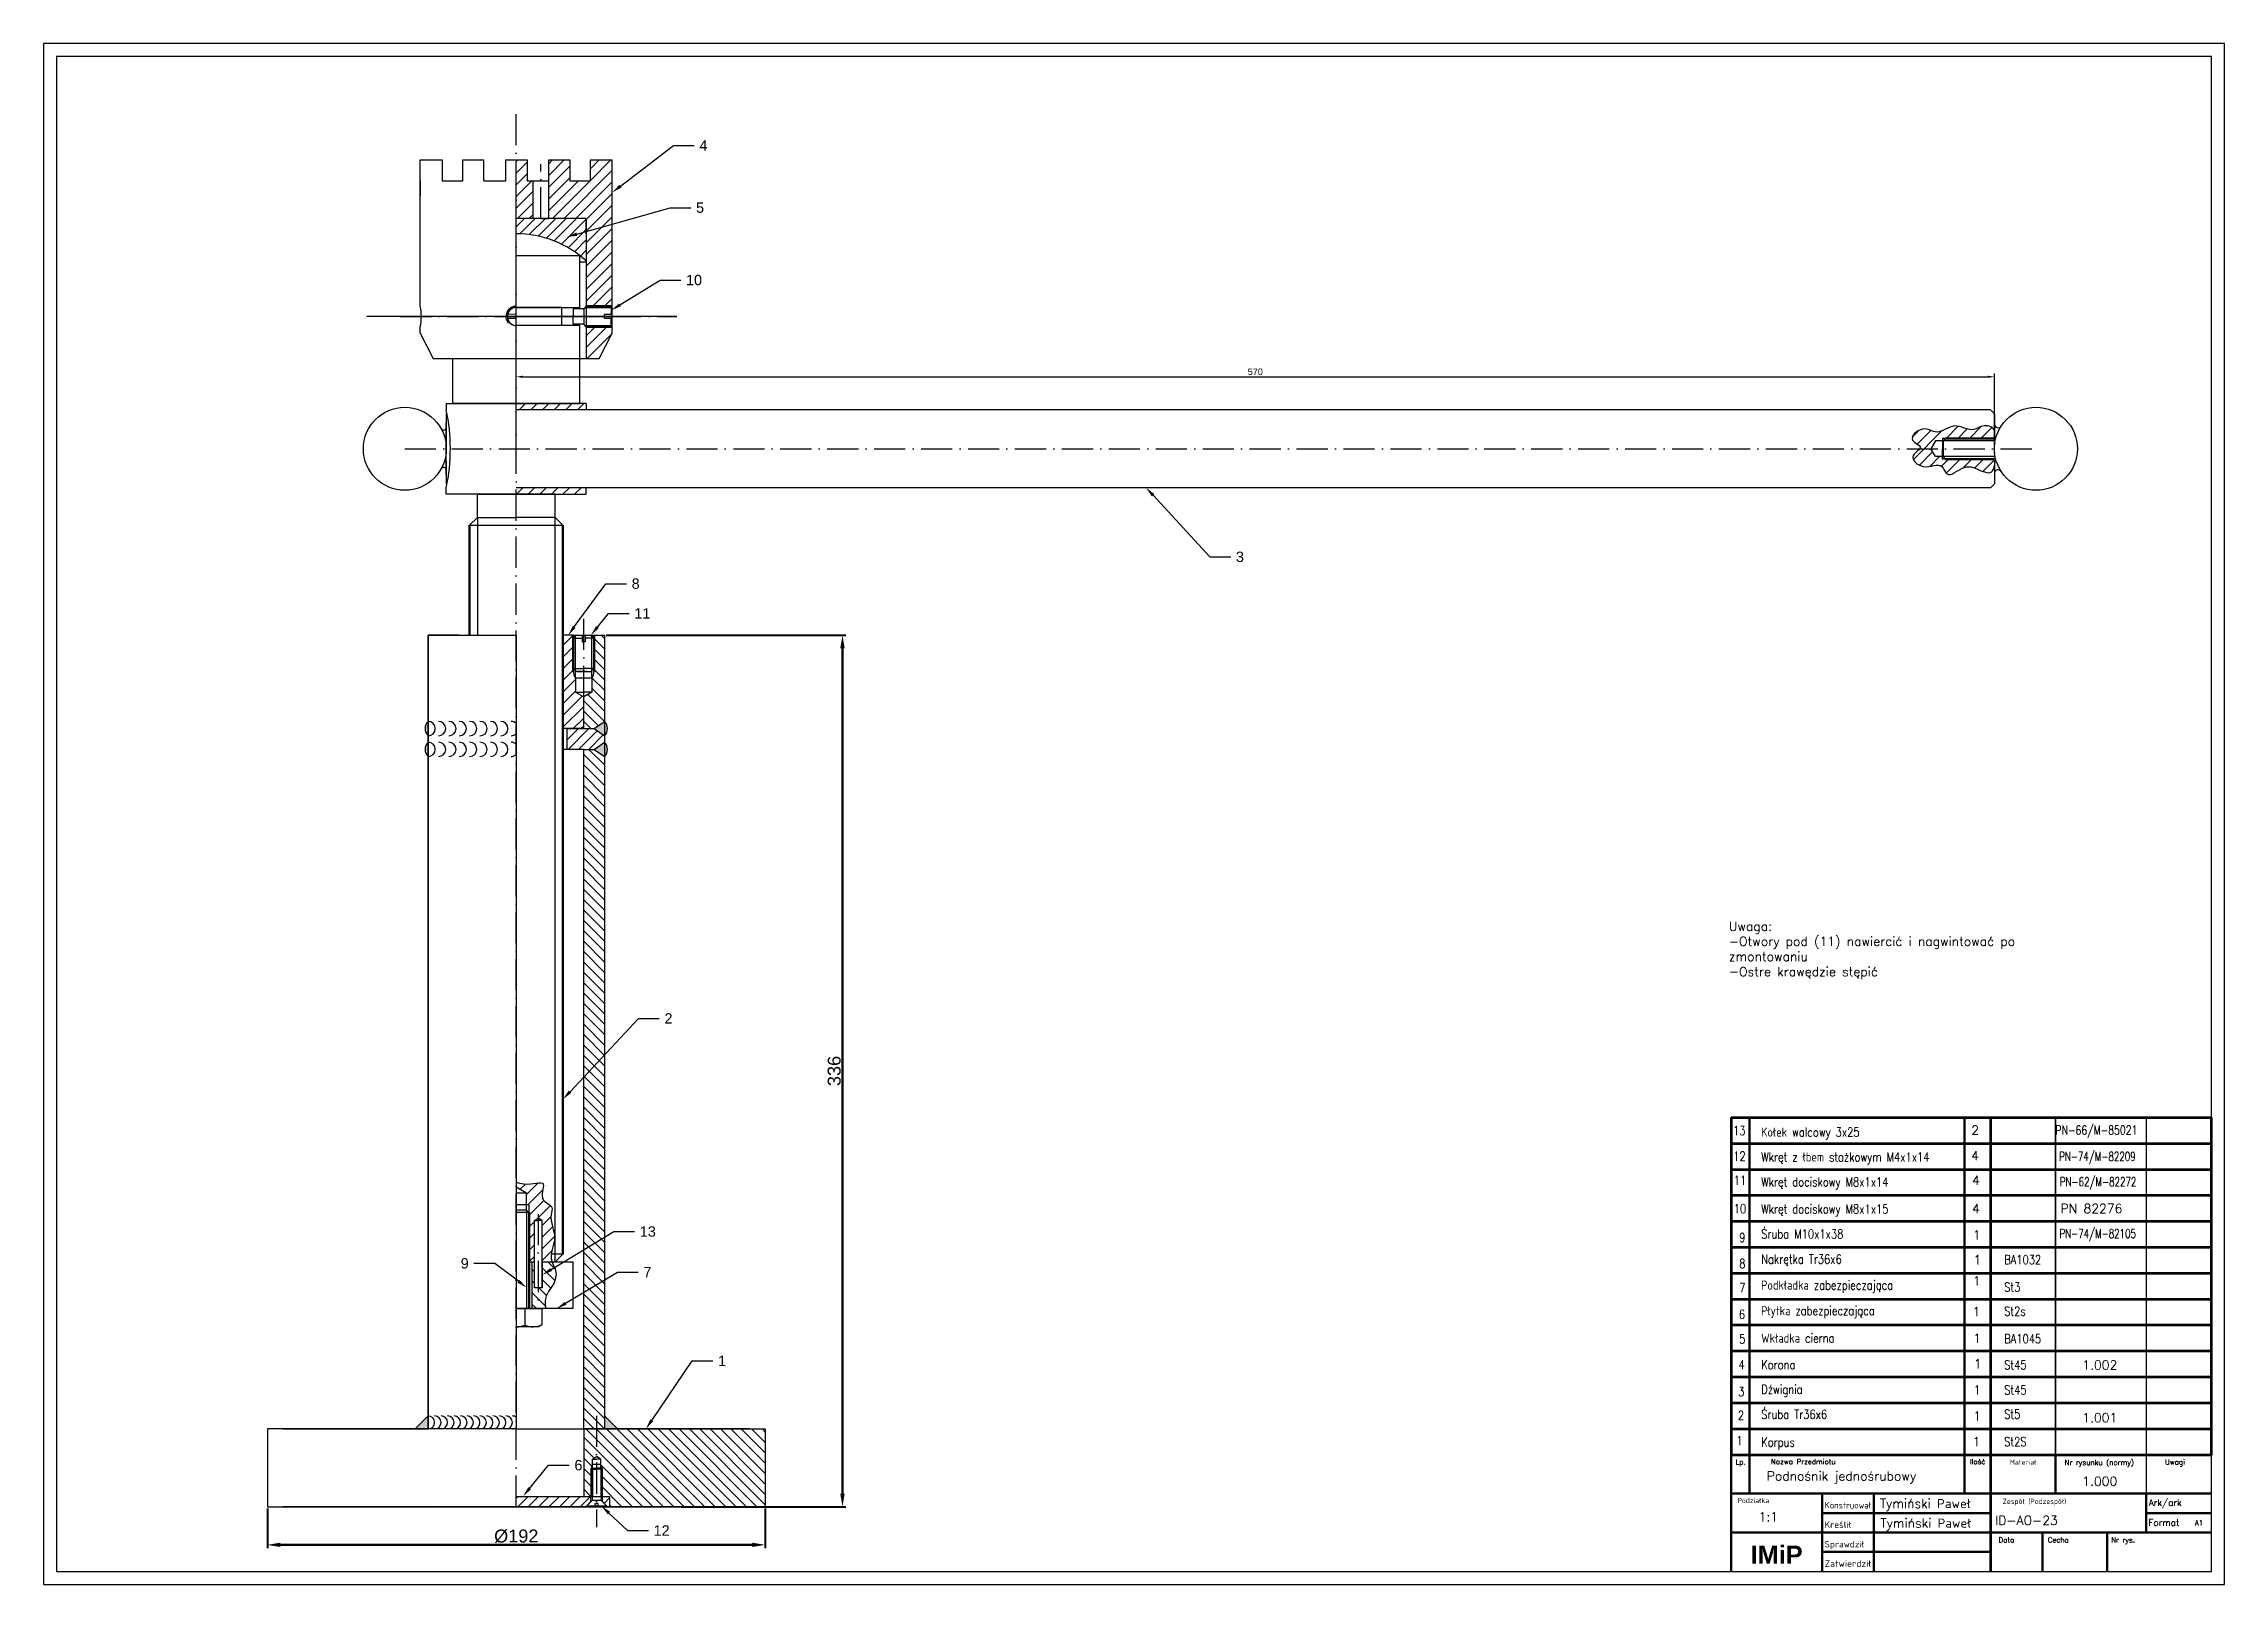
# Model space of a CAD drawing. Header units: millimetres. Extents: x 0 to 841, y 0 to 594.
import ezdxf
from ezdxf import colors
from ezdxf.entities.mleader import LeaderData, LeaderLine
from ezdxf.enums import TextEntityAlignment as Align
from ezdxf.math import Vec2, Vec3

# ---------------------------------------------------------------- set-up
doc = ezdxf.new("R2010")
doc.units = ezdxf.units.MM
doc.linetypes.add('ACAD_ISO10W100', pattern=[18, 12, -3, 0, -3])
for name, color, linetype, lineweight in [('bardzo gruba', 18, 'Continuous', 60), ('Grube', 18, 'Continuous', 50), ('TEXT', 5, 'Continuous', 25)]:
    doc.layers.add(name, color=color, linetype=linetype, lineweight=lineweight)
doc.layers.add('Osie', color=10, linetype='ACAD_ISO10W100')
doc.styles.add('ROMANS', font='ROMANS.SHX', dxfattribs={"height": 3.5})
doc.styles.get("Standard").update_dxf_attribs({"font": 'arial.ttf'})
doc.dimstyles.new('ISO-25', dxfattribs={"dimtxt": 2.5, "dimasz": 2.5, "dimexe": 1.25, "dimexo": 0.625, "dimtad": 1, "dimtxsty": 'Standard', "dimcen": 2.5, "dimadec": 0, "dimazin": 0, "dimtfac": 1, "dimtmove": 0, "dimatfit": 3, "dimfxl": 1, "dimarcsym": 0})
pattern_1 = [(135, (-51.035, 0), (-2, -2), [])]
pattern_2 = [(45, (70.2415, 283.8916), (-2.245064, 2.245064), [])]

# ---------------------------------------------------------------- blocks, each defined once
blk = doc.blocks.new('*D1')
at = {"color": 0, "lineweight": 40, "transparency": 16777216}
for p, q in [((86.28, 29.3), (86.28, 13.98)), ((278.28, 29.3), (278.28, 13.98))]:
    blk.add_line(p, q, dxfattribs=at)
at = {"color": 0, "lineweight": 50, "transparency": 16777216}
blk.add_line((91.28, 15.23), (273.28, 15.23), dxfattribs=at)
at = {"color": 0, "transparency": 16777216}
for points in [[(91.28, 16.07), (91.28, 14.4), (86.28, 15.23)], [(273.28, 16.07), (273.28, 14.4), (278.28, 15.23)]]:
    blk.add_solid(points, dxfattribs=at)
at = {"layer": 'Defpoints', "color": 0, "transparency": 16777216}
for p in [(86.28, 29.93), (278.28, 29.93), (278.28, 15.23)]:
    blk.add_point(p, dxfattribs=at)
at = {"color": 0, "transparency": 16777216, "insert": (182.28, 18.55), "char_height": 5, "attachment_point": 5}
blk.add_mtext('%%c192', dxfattribs=at)
blk = doc.blocks.new('*D2')
at = {"color": 0, "lineweight": 40, "transparency": 16777216}
for p, q in [((216.9, 365.93), (309.32, 365.93)), ((245.9, 29.93), (309.32, 29.93))]:
    blk.add_line(p, q, dxfattribs=at)
at = {"color": 0, "lineweight": 50, "transparency": 16777216}
blk.add_line((308.07, 34.93), (308.07, 360.93), dxfattribs=at)
at = {"color": 0, "transparency": 16777216}
for points in [[(307.24, 360.93), (308.91, 360.93), (308.07, 365.93)], [(307.24, 34.93), (308.91, 34.93), (308.07, 29.93)]]:
    blk.add_solid(points, dxfattribs=at)
at = {"layer": 'Defpoints', "color": 0, "transparency": 16777216}
for p in [(216.28, 365.93), (308.07, 365.93), (245.28, 29.93)]:
    blk.add_point(p, dxfattribs=at)
at = {"color": 0, "transparency": 16777216, "insert": (304.9, 197.93), "char_height": 5, "attachment_point": 5, "rotation": 90}
blk.add_mtext('336', dxfattribs=at)
blk = doc.blocks.new('*D6')
at = {"color": 0, "lineweight": -2, "transparency": 16777216}
for p, q in [((182.28, 438.43), (182.28, 466.82)), ((184.78, 465.57), (749.79, 465.57)), ((752.29, 438.43), (752.29, 466.82))]:
    blk.add_line(p, q, dxfattribs=at)
at = {"color": 0, "transparency": 16777216}
for points in [[(184.78, 465.99), (184.78, 465.16), (182.28, 465.57)], [(749.79, 465.99), (749.79, 465.16), (752.29, 465.57)]]:
    blk.add_solid(points, dxfattribs=at)
at = {"layer": 'Defpoints', "color": 0, "transparency": 16777216}
for p in [(752.29, 465.57), (182.28, 437.81), (752.29, 437.81)]:
    blk.add_point(p, dxfattribs=at)
at = {"color": 0, "transparency": 16777216, "insert": (467.28, 467.48), "char_height": 2.5, "attachment_point": 5}
blk.add_mtext('570', dxfattribs=at)

msp = doc.modelspace()

# ---------------------------------------------------------------- hatches: boundary and pattern name
h = msp.add_hatch()
h.set_pattern_fill('ANSI31')
h.set_pattern_definition(pattern_2)
h.paths.add_polyline_path([(188.77, 541.144), (186.474, 541.144), (186.474, 549.144), (182.274, 549.144), (182.274, 526.644), (188.77, 526.644)])
h.paths.add_polyline_path([(219.274, 482.387), (219.274, 484.77), (209.274, 484.77), (209.274, 472.644), (214.274, 472.644)])
h.paths.add_polyline_path([(219.274, 485.278), (209.274, 485.278), (209.274, 484.77), (219.274, 484.77)])
h.paths.add_polyline_path([(219.274, 492.77), (209.274, 492.77), (209.274, 492.263), (219.274, 492.263)])
h = msp.add_hatch()
h.set_pattern_fill('ANSI31')
h.set_pattern_definition(pattern_2)
h.paths.add_polyline_path([(219.274, 549.144), (210.874, 549.144), (210.874, 541.144), (202.874, 541.144), (202.874, 549.144), (194.77, 549.144), (194.77, 526.644), (209.274, 526.644), (209.274, 509.644), (209.274, 492.77), (219.274, 492.77)])
h = msp.add_hatch()
h.set_pattern_fill('JIS_WOOD', scale=4, style=0)
h.set_pattern_definition([(45, (202.6058, 519.6613), (-2, 2), [])])
h.paths.add_polyline_path([(182.277, 526.687), (182.277, 520.687, -0.1873895), (209.277, 510.2), (209.277, 526.687)])
at = {"linetype": 'ACAD_ISO10W100'}
h = msp.add_hatch(dxfattribs=at)
h.set_pattern_fill('ANSI31')
h.paths.add_polyline_path([(209.277, 455.306), (182.277, 455.306), (182.277, 452.806), (209.277, 452.806)])
h.paths.add_polyline_path([(209.277, 422.806), (182.277, 422.806), (182.277, 420.306), (209.277, 420.306)])
edge = h.paths.add_edge_path()
edge.add_line((732.286, 441.806), (733.509, 441.806))
edge.add_line((733.509, 441.806), (752.286, 441.806))
edge.add_line((752.286, 441.806), (752.286, 444.55))
edge.add_spline(control_points=[(752.286, 444.55), (752.286, 446.048), (747.908, 447.602), (743.651, 443.541), (736.909, 448.754), (730.593, 442.466), (724.972, 447.253), (718.106, 441.033), (724.198, 439.132), (723.697, 438.029), (723.523, 437.806)], knot_values=[0, 0, 0, 0, 4.4946592, 8.6817472, 16.2884076, 23.4386282, 29.1418179, 34.8669081, 38.8764454, 39.8448928, 39.8448928, 39.8448928, 39.8448928], degree=3, periodic=0)
edge.add_line((723.523, 437.806), (727.805, 437.806))
edge.add_line((727.805, 437.806), (729.545, 440.806))
edge.add_line((729.545, 440.806), (732.286, 440.806))
edge.add_line((732.286, 440.806), (732.286, 441.806))
edge = h.paths.add_edge_path()
edge.add_line((752.286, 433.806), (733.509, 433.806))
edge.add_line((733.509, 433.806), (732.286, 433.806))
edge.add_line((732.286, 433.806), (732.286, 434.806))
edge.add_line((732.286, 434.806), (729.545, 434.806))
edge.add_line((729.545, 434.806), (727.805, 437.806))
edge.add_line((727.805, 437.806), (723.523, 437.806))
edge.add_spline(control_points=[(723.523, 437.806), (722.933, 437.051), (718.884, 434.693), (725.552, 428.809), (731.863, 433.439), (734.166, 425.53), (740.943, 432.671), (746.087, 429.576), (751.19, 427.904), (752.286, 430.478), (752.286, 431.436)], knot_values=[39.8448928, 39.8448928, 39.8448928, 39.8448928, 43.1201869, 48.864743, 56.046184, 59.4268597, 66.5706331, 73.5744524, 77.1183218, 79.9909642, 79.9909642, 79.9909642, 79.9909642], degree=3, periodic=0)
edge.add_line((752.286, 431.436), (752.286, 433.806))
h = msp.add_hatch()
h.set_pattern_fill('ANSI31')
h.paths.add_polyline_path([(208.277, 342.113), (205.137, 343.926), (205.137, 349.426, -0.1922336), (204.277, 351.926), (204.277, 365.926), (200.277, 365.926), (200.277, 329.926), (207.277, 329.926), (208.277, 330.926)])
h = msp.add_hatch()
h.set_pattern_fill('JIS_WOOD', scale=4, angle=90, style=0)
h.set_pattern_definition(pattern_1)
h.paths.add_polyline_path([(208.277, 329.926), (212.277, 329.926), (216.277, 332.698), (216.277, 365.926), (212.277, 365.926), (212.277, 351.926, -0.1922336), (211.417, 349.426), (211.417, 346.926), (211.417, 343.926), (208.277, 342.113)])
h = msp.add_hatch(color=7)
h.paths.add_polyline_path([(148.277, 332.698, 0.4217882), (148.277, 327.153)])
h.paths.add_polyline_path([(148.277, 324.698, 0.4217882), (148.277, 319.153)])
h.paths.add_polyline_path([(216.277, 332.698), (212.277, 329.926), (216.277, 327.153)])
h.paths.add_polyline_path([(216.277, 324.698), (212.277, 321.926), (216.277, 319.153)])
h.paths.add_polyline_path([(216.277, 324.698), (216.277, 319.153, 0.4217882)])
h.paths.add_polyline_path([(216.277, 332.698), (216.277, 327.153, 0.4217882)])
h = msp.add_hatch()
h.set_pattern_fill('JIS_WOOD', scale=4, style=0)
h.set_pattern_definition([(45, (182.2765, 29.9258), (-2, 2), [])])
h.paths.add_polyline_path([(201.777, 329.926), (201.777, 321.926), (208.277, 321.926), (212.277, 321.926), (216.277, 324.698), (216.277, 327.153), (212.277, 329.926), (208.277, 329.926)])
h = msp.add_hatch()
h.set_pattern_fill('JIS_WOOD', scale=4, angle=90, style=0)
h.set_pattern_definition([(135, (182.2765, 29.9258), (-2, -2), [])])
h.paths.add_polyline_path([(208.277, 321.926), (208.277, 59.926), (216.277, 59.926), (216.277, 319.153), (212.277, 321.926)])
h = msp.add_hatch()
h.set_pattern_fill('ANSI31')
edge = h.paths.add_edge_path()
edge.add_spline(control_points=[(195.758, 127.306), (195.994, 129.395), (198.443, 134.627), (194.628, 140.226), (196.879, 146.252), (190.498, 147.653), (194.917, 157.091), (187.796, 153.548), (183.203, 154.753), (182.277, 155.035)], knot_values=[60.5821302, 60.5821302, 60.5821302, 60.5821302, 66.9680081, 76.0268466, 78.7742778, 83.2541903, 89.2606686, 96.7521753, 98.8219147, 98.8219147, 98.8219147, 98.8219147], degree=3, periodic=0)
edge.add_line((182.277, 155.035), (182.277, 153.306))
edge.add_line((182.277, 153.306), (186.277, 150.987))
edge.add_line((186.277, 150.987), (186.277, 146.321))
edge.add_line((186.277, 146.321), (187.277, 146.321))
edge.add_line((187.277, 146.321), (187.277, 143.321))
edge.add_line((187.277, 143.321), (187.277, 124.306))
edge.add_line((187.277, 124.306), (188.277, 124.306))
edge.add_line((188.277, 124.306), (189.277, 124.306))
edge.add_line((189.277, 124.306), (189.277, 139.306))
edge.add_line((189.277, 139.306), (189.277, 140.306))
edge.add_line((189.277, 140.306), (190.777, 141.172))
edge.add_line((190.777, 141.172), (192.277, 140.306))
edge.add_line((192.277, 140.306), (192.277, 139.306))
edge.add_line((192.277, 139.306), (192.277, 124.306))
edge.add_line((192.277, 124.306), (196.124, 124.306))
edge.add_spline(control_points=[(196.124, 124.306), (195.964, 124.753), (195.681, 125.738), (195.695, 126.75), (195.758, 127.306)], knot_values=[98.8219147, 98.8219147, 98.8219147, 98.8219147, 100.2474305, 101.9449678, 101.9449678, 101.9449678, 101.9449678], degree=3, periodic=0)
h = msp.add_hatch()
h.set_pattern_fill('ANSI31', angle=90)
edge = h.paths.add_edge_path()
edge.add_spline(control_points=[(193.152, 106.306), (193.702, 106.306), (192.767, 111.221), (196.132, 113.924), (198.308, 119.996), (196.617, 122.926), (196.124, 124.306)], knot_values=[101.9449678, 101.9449678, 101.9449678, 101.9449678, 103.5974703, 111.4023948, 116.4761647, 120.8740509, 120.8740509, 120.8740509, 120.8740509], degree=3, periodic=0)
edge.add_line((196.124, 124.306), (192.277, 124.306))
edge.add_line((192.277, 124.306), (192.277, 114.306))
edge.add_line((192.277, 114.306), (190.777, 114.306))
edge.add_line((190.777, 114.306), (190.777, 106.306))
edge.add_line((190.777, 106.306), (192.077, 106.306))
edge.add_line((192.077, 106.306), (193.152, 106.306))
h.paths.add_polyline_path([(190.777, 114.306), (189.277, 114.306), (189.277, 124.306), (188.277, 124.306), (188.277, 106.533), (188.277, 106.306), (190.777, 106.306)])
h = msp.add_hatch(color=7)
h.paths.add_polyline_path([(221.277, 59.926), (216.277, 64.926), (216.277, 59.926)])
h.paths.add_polyline_path([(148.277, 59.926), (148.277, 64.926), (143.277, 59.926)])
h = msp.add_hatch()
h.set_pattern_fill('JIS_WOOD', scale=4, angle=90, style=0)
h.set_pattern_definition(pattern_1)
edge = h.paths.add_edge_path()
edge.add_line((278.276, 59.926), (213.277, 59.926))
edge.add_line((213.277, 59.926), (213.277, 49.263))
edge.add_line((213.277, 49.263), (214.897, 48.326))
edge.add_line((214.897, 48.326), (214.897, 46.226))
edge.add_arc((211.358, 44.514), 3.931, 4.55225, 25.819424, ccw=False)
edge.add_line((215.277, 44.826), (215.277, 33.926))
edge.add_line((215.277, 33.926), (218.277, 33.926))
edge.add_line((218.277, 33.926), (218.277, 29.926))
edge.add_line((218.277, 29.926), (278.276, 29.926))
edge.add_line((278.276, 29.926), (278.276, 59.926))
edge = h.paths.add_edge_path()
edge.add_line((213.277, 59.926), (208.277, 59.926))
edge.add_line((208.277, 59.926), (208.277, 33.926))
edge.add_line((208.277, 33.926), (211.277, 33.926))
edge.add_line((211.277, 33.926), (211.277, 44.826))
edge.add_arc((215.195, 44.514), 3.931, 154.180576, 175.44775, ccw=False)
edge.add_line((211.657, 46.226), (211.657, 48.326))
edge.add_line((211.657, 48.326), (213.277, 49.263))
edge.add_line((213.277, 49.263), (213.277, 59.926))
h = msp.add_hatch()
h.set_pattern_fill('JIS_WOOD', scale=4, style=0)
h.set_pattern_definition([(45, (-51.035, 0), (-2, 2), [])])
h.paths.add_polyline_path([(182.277, 33.926), (182.277, 29.926), (209.039, 29.926), (211.027, 31.926), (211.027, 33.926), (208.277, 33.926)])
h.paths.add_polyline_path([(218.277, 33.926), (215.527, 33.926), (215.527, 31.926), (217.514, 29.926), (218.277, 29.926)])

# ---------------------------------------------------------------- linework, layer by layer
at = {"color": 7}
for p, q in [((145.274, 541.144), (145.274, 549.144)), ((145.274, 549.144), (153.674, 549.144)), ((145.274, 549.144), (153.674, 549.144)), ((153.674, 549.144), (153.674, 541.144)), ((161.674, 549.144), (169.778, 549.144)), ((161.674, 541.144), (161.674, 549.144)), ((169.778, 541.144), (169.778, 549.144)), ((178.074, 549.144), (186.474, 549.144)), ((178.074, 549.144), (178.074, 541.144)), ((178.074, 549.144), (186.474, 549.144)), ((186.474, 549.144), (186.474, 541.144)), ((194.77, 526.644), (194.77, 549.144)), ((194.77, 549.144), (202.874, 549.144)), ((202.874, 549.144), (202.874, 541.144)), ((210.874, 549.144), (219.274, 549.144)), ((210.874, 541.144), (210.874, 549.144)), ((219.274, 482.387), (219.274, 549.144)), ((145.274, 492.77), (145.274, 541.144)), ((153.674, 541.144), (161.674, 541.144)), ((169.778, 541.144), (178.074, 541.144)), ((182.274, 472.644), (182.274, 541.144)), ((182.277, 472.687), (182.277, 541.187)), ((188.77, 526.644), (188.77, 541.144)), ((202.874, 541.144), (210.874, 541.144)), ((209.274, 526.644), (182.274, 526.644)), ((209.274, 520.644), (209.274, 526.644)), ((209.274, 526.644), (209.274, 509.644)), ((209.274, 526.644), (209.274, 472.644)), ((209.274, 526.644), (209.274, 509.644)), ((182.277, 512.306), (206.777, 512.306)), ((206.777, 492.306), (206.777, 512.306)), ((209.277, 509.687), (206.777, 509.687)), ((244.187, 488.77), (124.588, 488.77)), ((182.277, 489.635), (178.883, 489.64)), ((182.277, 487.991), (178.883, 487.987)), ((199.777, 492.306), (182.277, 492.306)), ((182.277, 492.306), (206.777, 492.306)), ((199.777, 492.306), (199.777, 485.306)), ((208.275, 491.792), (204.277, 491.792)), ((204.277, 491.792), (204.277, 488.792)), ((204.277, 485.792), (204.277, 488.792)), ((209.277, 492.792), (208.275, 491.792)), ((208.275, 491.792), (208.275, 485.792)), ((209.277, 492.325), (208.809, 492.325)), ((209.274, 492.263), (219.274, 492.263)), ((214.077, 492.792), (209.277, 492.792)), ((219.277, 492.325), (209.277, 492.325)), ((219.277, 489.563), (216.277, 489.563)), ((216.277, 488.063), (216.277, 489.563)), ((219.277, 488.063), (216.277, 488.063)), ((218.849, 492.792), (219.277, 492.325)), ((218.849, 492.792), (218.849, 489.563)), ((218.849, 492.792), (219.277, 492.792)), ((218.849, 484.792), (218.849, 488.063)), ((145.274, 482.387), (145.274, 484.77)), ((145.274, 482.387), (150.274, 472.644)), ((145.277, 482.43), (145.277, 484.813)), ((206.777, 485.306), (182.277, 485.306)), ((208.275, 485.792), (204.277, 485.792)), ((206.777, 455.306), (206.777, 485.306)), ((209.277, 484.792), (208.275, 485.792)), ((219.277, 485.259), (208.809, 485.259)), ((209.274, 485.278), (219.274, 485.278)), ((218.849, 484.792), (219.277, 485.259)), ((218.849, 484.792), (219.277, 484.792)), ((150.274, 472.644), (209.274, 472.644)), ((157.777, 455.306), (157.777, 472.687)), ((209.274, 472.644), (214.274, 472.644)), ((155.277, 455.306), (182.277, 455.306)), ((182.277, 455.306), (157.777, 455.306)), ((209.277, 455.306), (182.277, 455.306)), ((182.277, 455.306), (206.777, 455.306)), ((155.277, 427.806), (155.277, 447.835)), ((155.277, 427.806), (155.277, 447.835)), ((209.277, 452.806), (182.277, 452.806)), ((750.786, 452.806), (209.277, 452.806)), ((729.545, 440.806), (727.805, 437.806)), ((729.545, 434.806), (727.805, 437.806)), ((732.29, 440.806), (729.545, 440.806)), ((732.286, 441.806), (732.286, 437.806)), ((733.509, 441.806), (732.286, 441.806)), ((732.286, 433.806), (732.286, 437.806)), ((752.286, 440.806), (732.29, 440.806)), ((733.509, 441.806), (732.545, 440.806)), ((732.545, 440.806), (732.545, 434.806)), ((752.286, 437.806), (752.286, 441.806)), ((752.286, 437.806), (752.286, 440.806)), ((732.29, 434.806), (729.545, 434.806)), ((733.509, 433.806), (732.286, 433.806)), ((732.286, 433.806), (732.286, 433.806)), ((752.286, 434.806), (732.29, 434.806)), ((733.509, 433.806), (732.545, 434.806)), ((209.277, 422.806), (182.277, 422.806)), ((209.277, 420.306), (209.277, 422.806)), ((750.786, 422.806), (209.277, 422.806)), ((182.277, 420.306), (155.277, 420.306)), ((167.277, 411.306), (167.277, 420.306)), ((167.277, 420.306), (182.277, 420.306)), ((197.277, 420.306), (182.277, 420.306)), ((182.277, 420.306), (209.277, 420.306)), ((197.277, 411.306), (197.277, 420.306)), ((164.277, 408.306), (167.277, 411.306)), ((164.277, 408.306), (200.277, 408.306)), ((167.277, 411.306), (167.277, 411.306)), ((167.277, 411.306), (182.277, 411.306)), ((167.277, 411.306), (167.277, 365.926)), ((197.277, 411.306), (182.277, 411.306)), ((197.277, 411.306), (197.277, 411.306)), ((200.277, 408.306), (197.277, 411.306)), ((197.277, 124.306), (197.277, 411.306)), ((152.277, 365.926), (148.277, 365.926)), ((148.277, 365.926), (148.277, 59.926)), ((152.277, 365.926), (153.137, 365.93)), ((160.277, 365.926), (152.277, 365.926)), ((153.137, 365.926), (153.997, 365.926)), ((156.277, 365.926), (155.677, 365.926)), ((156.277, 365.926), (160.277, 365.926)), ((160.277, 365.926), (164.277, 365.926)), ((204.277, 365.926), (200.277, 365.926)), ((204.277, 365.926), (212.277, 365.926)), ((204.277, 365.926), (204.277, 351.926)), ((204.277, 364.726), (205.466, 365.926)), ((204.277, 364.726), (207.677, 364.726)), ((205.137, 349.426), (205.137, 365.926)), ((205.137, 349.426), (205.137, 365.926)), ((207.677, 365.926), (207.677, 363.426)), ((207.677, 363.426), (208.277, 363.426)), ((208.877, 363.426), (208.277, 363.426)), ((208.877, 365.926), (208.877, 363.426)), ((212.277, 364.726), (208.877, 364.726)), ((212.277, 364.726), (211.087, 365.926)), ((211.417, 349.426), (211.417, 365.926)), ((212.277, 365.926), (216.277, 365.926)), ((212.277, 365.926), (212.277, 351.926)), ((216.277, 365.926), (216.277, 59.926)), ((204.277, 353.126), (205.468, 351.926)), ((204.277, 353.126), (208.277, 353.126)), ((205.137, 349.426), (205.137, 343.926)), ((205.137, 349.426), (205.137, 346.926)), ((211.417, 349.426), (205.137, 349.426)), ((209.441, 351.926), (205.468, 351.926)), ((205.468, 351.926), (211.085, 351.926)), ((212.277, 353.126), (208.277, 353.126)), ((212.277, 353.126), (211.085, 351.926)), ((211.417, 349.426), (211.417, 350.626)), ((211.417, 349.426), (211.417, 343.926)), ((211.417, 349.426), (211.417, 346.926)), ((212.277, 351.926), (212.277, 353.126)), ((205.137, 343.926), (208.277, 343.926)), ((205.137, 343.926), (208.277, 342.113)), ((211.417, 343.926), (208.277, 343.926)), ((211.417, 343.926), (208.277, 342.113)), ((208.277, 329.926), (208.277, 342.153)), ((207.277, 329.926), (200.277, 329.926)), ((201.777, 329.926), (208.277, 329.926)), ((201.777, 329.926), (201.777, 321.926)), ((208.277, 330.926), (207.277, 329.926)), ((208.277, 329.926), (212.277, 329.926)), ((212.277, 329.926), (216.277, 332.698)), ((212.277, 329.926), (216.277, 327.153)), ((201.777, 321.926), (200.277, 321.926)), ((208.277, 321.926), (201.777, 321.926)), ((208.277, 59.926), (208.277, 321.926)), ((208.277, 321.926), (212.277, 321.926)), ((212.277, 321.926), (216.277, 324.698)), ((212.277, 321.926), (216.277, 319.153)), ((182.277, 153.306), (186.277, 150.987)), ((182.277, 150.987), (186.277, 150.987)), ((187.277, 146.321), (182.277, 146.321)), ((186.277, 144.306), (182.277, 144.306)), ((187.277, 143.321), (182.277, 143.321)), ((186.277, 144.306), (186.277, 150.987)), ((186.277, 144.306), (187.277, 143.321)), ((186.277, 144.306), (186.277, 124.306)), ((187.277, 143.321), (187.277, 146.321)), ((189.277, 140.306), (190.777, 141.172)), ((189.277, 139.306), (189.277, 140.306)), ((189.277, 140.306), (190.777, 140.306)), ((189.277, 114.306), (189.277, 139.306)), ((192.277, 140.306), (190.777, 141.172)), ((192.277, 140.306), (190.777, 140.306)), ((192.277, 139.306), (192.277, 140.306)), ((192.277, 114.306), (192.277, 139.306)), ((200.277, 127.306), (195.758, 127.306)), ((200.277, 127.306), (197.277, 124.306)), ((182.277, 120.235), (182.277, 120.235)), ((182.277, 120.235), (182.277, 120.235)), ((186.277, 124.306), (186.277, 119.476)), ((186.277, 124.306), (186.277, 106.306)), ((187.277, 124.306), (189.277, 124.306)), ((187.277, 124.306), (187.277, 118.561)), ((187.277, 124.306), (188.277, 124.306)), ((188.277, 124.306), (188.277, 117.56)), ((188.277, 124.306), (188.277, 106.533)), ((192.277, 124.306), (204.027, 124.306)), ((192.277, 124.306), (192.277, 114.306)), ((204.027, 124.306), (204.027, 106.306)), ((192.277, 114.306), (189.277, 114.306)), ((204.027, 106.306), (182.277, 106.306)), ((182.277, 106.306), (192.077, 106.306)), ((185.527, 106.306), (185.527, 99.952)), ((188.277, 106.76), (188.277, 106.306)), ((192.077, 106.306), (192.077, 100.007)), ((190.829, 99.306), (182.277, 99.306)), ((192.077, 100.007), (190.829, 99.306)), ((182.277, 59.926), (86.277, 59.926)), ((86.277, 59.926), (86.277, 29.926)), ((92.277, 59.926), (148.277, 59.926)), ((148.277, 64.926), (143.277, 59.926)), ((148.277, 59.926), (143.277, 59.926)), ((148.277, 59.926), (148.277, 64.926)), ((182.277, 59.926), (208.277, 59.926)), ((182.277, 59.926), (278.277, 59.926)), ((272.277, 59.926), (208.277, 59.926)), ((208.277, 59.926), (208.277, 59.926)), ((208.277, 59.926), (208.277, 33.926)), ((216.277, 64.926), (221.277, 59.926)), ((216.277, 59.926), (221.277, 59.926)), ((278.276, 60.012), (278.276, 29.926)), ((278.277, 59.926), (278.277, 29.926)), ((650.834, 50), (650.834, 60)), ((211.657, 44.826), (211.277, 44.438)), ((211.277, 44.438), (213.277, 44.438)), ((211.657, 48.326), (213.277, 49.263)), ((211.657, 44.826), (211.657, 48.326)), ((211.657, 48.326), (213.277, 48.326)), ((214.897, 46.226), (211.657, 46.226)), ((211.657, 44.826), (211.657, 33.926)), ((211.657, 44.826), (213.277, 44.826)), ((211.657, 44.826), (211.657, 33.686)), ((214.897, 48.326), (213.277, 49.263)), ((214.897, 48.326), (213.277, 48.326)), ((214.897, 44.826), (213.277, 44.826)), ((215.277, 44.438), (213.277, 44.438)), ((214.897, 44.826), (214.897, 48.326)), ((214.897, 44.826), (214.897, 33.686)), ((214.897, 44.826), (215.277, 44.438)), ((182.277, 29.926), (182.277, 33.926)), ((182.277, 33.926), (218.277, 33.926)), ((182.277, 33.926), (218.277, 33.926)), ((208.277, 33.926), (213.277, 33.926)), ((211.027, 31.926), (211.027, 33.926)), ((211.527, 33.686), (211.277, 33.926)), ((211.527, 33.686), (211.527, 32.286)), ((215.027, 33.686), (211.527, 33.686)), ((213.277, 33.926), (215.277, 33.926)), ((213.277, 33.926), (215.027, 33.926)), ((215.027, 33.686), (215.277, 33.926)), ((215.027, 33.686), (215.027, 32.286)), ((215.527, 31.926), (215.527, 33.926)), ((218.277, 33.926), (218.277, 29.926)), ((86.277, 29.926), (182.277, 29.926)), ((146.277, 29.926), (92.277, 29.926)), ((146.277, 29.926), (218.277, 29.926)), ((218.277, 29.926), (146.277, 29.926)), ((151.277, 29.926), (147.127, 29.926)), ((151.277, 29.926), (147.577, 29.926)), ((151.277, 29.926), (149.027, 29.926)), ((151.277, 30.517), (151.277, 30.517)), ((278.277, 29.926), (182.277, 29.926)), ((211.027, 31.926), (209.039, 29.926)), ((209.484, 30.223), (211.527, 32.286)), ((209.484, 30.223), (217.069, 30.223)), ((215.027, 32.286), (211.527, 32.286)), ((212.727, 30.223), (212.727, 31.221)), ((212.727, 31.221), (213.277, 31.221)), ((213.827, 31.221), (213.277, 31.221)), ((213.277, 30.517), (213.277, 30.517)), ((213.277, 29.926), (215.527, 29.926)), ((213.277, 29.926), (217.427, 29.926)), ((213.277, 29.926), (216.977, 29.926)), ((213.827, 30.223), (213.827, 31.221)), ((217.069, 30.223), (215.027, 32.286)), ((215.527, 31.926), (217.514, 29.926)), ((218.277, 29.926), (272.277, 29.926))]:
    msp.add_line(p, q, dxfattribs=at)
at = {"color": 7, "linetype": 'ACAD_ISO10W100'}
for p, q in [((191.77, 526.644), (191.77, 547.5)), ((145.274, 541.144), (145.274, 535.144)), ((186.474, 541.144), (194.77, 541.144)), ((191.77, 526.644), (194.77, 526.644)), ((182.274, 488.77), (244.187, 488.77)), ((214.274, 472.644), (219.274, 482.387)), ((209.274, 472.644), (214.274, 472.644)), ((155.277, 455.306), (155.277, 452.806)), ((209.277, 455.306), (209.277, 452.806)), ((155.277, 451.306), (155.532, 451.562)), ((155.277, 451.306), (155.277, 424.306)), ((752.286, 451.306), (750.786, 452.806)), ((752.286, 451.306), (752.286, 424.306)), ((139.299, 437.806), (768.324, 437.806)), ((155.277, 424.306), (155.532, 424.05)), ((155.277, 420.306), (155.277, 422.806)), ((752.286, 424.306), (750.786, 422.806))]:
    msp.add_line(p, q, dxfattribs=at)
at = {"color": 7, "lineweight": 35}
for p, q in [((209.274, 492.77), (219.274, 492.77)), ((209.274, 484.77), (219.274, 484.77))]:
    msp.add_line(p, q, dxfattribs=at)
at = {"color": 7}
for points in [[(0, 0), (841, 0), (841, 594), (0, 594)], [(5, 5), (836, 5), (836, 589), (5, 589)], [(148.277, 365.926), (182.277, 365.926), (182.277, 59.926), (148.277, 59.926)], [(750.834, 44.603), (750.834, 44.603), (750.834, 50), (750.834, 50)], [(810.834, 50), (810.834, 50), (810.834, 50), (810.834, 50)]]:
    msp.add_lwpolyline(points, close=True, dxfattribs=at)
for centre in [(139.299, 437.806), (768.324, 437.806)]:
    msp.add_circle(centre, 16, dxfattribs=at)
for centre, radius, start, end in [((182.277, 480.687), 40, 47.54585, 90), ((125.633, 488.77), 20.043, 348.48835, 11.51165), ((125.636, 488.813), 20.043, 348.48835, 11.51165), ((182.274, 488.77), 4, 90, 219.233941), ((182.277, 488.813), 4, 90, 219.233941), ((182.274, 488.77), 3.493, 90, 270), ((182.277, 488.813), 3.493, 90, 270), ((154.217, 446.081), 1.06, 209.018548, 0), ((85.478, 437.806), 71.393, 347.871443, 12.128557), ((753.728, 447.358), 1.442, 180, 326.792445), ((154.217, 429.53), 1.06, 0, 150.981452), ((753.728, 428.253), 1.442, 33.207555, 180), ((207.838, 351.753), 3.565, 177.22035, 220.746084), ((208.715, 351.753), 3.565, 319.253916, 2.77965), ((150.979, 329.926), 3.872, 134.261116, 225.738884), ((148.277, 329.926), 2.773, 270, 90), ((152.277, 329.926), 2.773, 270, 90), ((156.277, 329.926), 2.773, 270, 90), ((160.277, 329.926), 2.773, 270, 90), ((164.277, 329.926), 2.773, 270, 90), ((168.277, 329.926), 2.773, 270, 90), ((172.277, 329.926), 2.773, 270, 90), ((176.277, 329.926), 2.773, 270, 90), ((180.277, 329.926), 2.773, 43.835813, 90), ((180.277, 329.926), 2.773, 270, 316.164187), ((213.574, 329.926), 3.872, 314.261116, 45.738884), ((150.979, 321.926), 3.872, 134.261116, 225.738884), ((148.277, 321.926), 2.773, 270, 90), ((152.277, 321.926), 2.773, 270, 90), ((156.277, 321.926), 2.773, 270, 90), ((160.277, 321.926), 2.773, 270, 90), ((164.277, 321.926), 2.773, 270, 90), ((168.277, 321.926), 2.773, 270, 90), ((172.277, 321.926), 2.773, 270, 90), ((176.277, 321.926), 2.773, 270, 90), ((180.277, 321.926), 2.773, 43.835813, 90), ((180.277, 321.926), 2.773, 270, 316.164187), ((213.574, 321.926), 3.872, 314.261116, 45.738884), ((182.277, 107.797), 8.491, 270, 292.503875), ((188.738, 107.597), 8.292, 247.214783, 293.743185), ((148.277, 62.426), 2.5, 270, 90), ((150.777, 62.426), 2.5, 270, 90), ((150.777, 62.426), 2.5, 270, 90), ((153.277, 62.426), 2.5, 270, 90), ((153.277, 62.426), 2.5, 270, 90), ((155.777, 62.426), 2.5, 270, 90), ((155.777, 62.426), 2.5, 270, 90), ((158.277, 62.426), 2.5, 270, 90), ((158.277, 62.426), 2.5, 270, 90), ((160.777, 62.426), 2.5, 270, 90), ((160.777, 62.426), 2.5, 270, 90), ((163.277, 62.426), 2.5, 270, 90), ((163.277, 62.426), 2.5, 270, 90), ((165.777, 62.426), 2.5, 270, 90), ((165.777, 62.426), 2.5, 270, 90), ((168.277, 62.426), 2.5, 270, 90), ((168.277, 62.426), 2.5, 270, 90), ((170.777, 62.426), 2.5, 270, 90), ((170.777, 62.426), 2.5, 270, 90), ((173.277, 62.426), 2.5, 270, 90), ((175.777, 62.426), 2.5, 270, 90), ((178.277, 62.426), 2.5, 270, 90), ((180.777, 62.426), 2.5, 53.130102, 90), ((180.777, 62.426), 2.5, 270, 306.869898), ((215.195, 44.514), 3.931, 154.180576, 175.44775), ((211.358, 44.514), 3.931, 4.55225, 25.819424)]:
    msp.add_arc(centre, radius, start, end, dxfattribs=at)
at = {"color": 7, "start_tangent": (0, 1), "end_tangent": (0, 1)}
msp.add_spline([(752.286, 444.55), (748.318, 446.66), (744.404, 445.174), (736.931, 446.596), (730.171, 444.268), (724.574, 445.368), (720.757, 441.101), (723.766, 438.45), (721.016, 435.218), (724.898, 430.983), (732.079, 430.951), (733.955, 428.138), (740.651, 430.627), (747.509, 429.205), (751.035, 428.85), (752.286, 431.436)], degree=3, dxfattribs=at)
at = {"color": 7}
msp.add_open_spline([(182.277, 155.035), (183.203, 154.753), (187.796, 153.548), (194.917, 157.091), (190.498, 147.653), (196.879, 146.252), (194.628, 140.226), (198.799, 134.104), (194.228, 126.247), (198.488, 120.497), (196.132, 113.924), (192.767, 111.221), (193.702, 106.306), (193.152, 106.306)], degree=3, knots=[60.5821302, 60.5821302, 60.5821302, 60.5821302, 62.6518696, 70.1433763, 76.1498546, 80.6297671, 83.3771983, 92.4360368, 100.519452, 106.342854, 111.4166239, 119.2215484, 120.8740509, 120.8740509, 120.8740509, 120.8740509], dxfattribs=at)
at = {"layer": 'bardzo gruba', "color": 7}
for p, q in [((650.834, 180), (836, 180)), ((750.834, 180), (750.834, 5)), ((650.834, 170), (836, 170)), ((650.834, 160), (836, 160)), ((650.834, 150), (836, 150)), ((650.834, 140), (836, 140)), ((650.834, 130), (836, 130)), ((650.834, 120), (836, 120)), ((650.834, 110), (836, 110)), ((650.834, 100), (836, 100)), ((650.834, 90), (836, 90)), ((650.834, 80), (836, 80)), ((650.834, 70), (836, 70)), ((650.834, 60), (836, 60))]:
    msp.add_line(p, q, dxfattribs=at)
at = {"layer": 'bardzo gruba', "color": 7, "lineweight": 50}
for p, q in [((657.834, 180), (657.834, 35)), ((740.834, 35), (740.834, 180)), ((650.834, 50), (650.834, 5)), ((835.834, 50), (650.834, 50)), ((657.834, 35), (740.834, 35)), ((650.834, 20), (685.834, 20)), ((685.834, 20), (685.834, 5)), ((770.834, 5), (770.834, 20)), ((770.834, 20), (835.834, 20))]:
    msp.add_line(p, q, dxfattribs=at)
at = {"layer": 'bardzo gruba', "color": 7, "lineweight": 30}
msp.add_line((810.834, 180), (810.834, 35), dxfattribs=at)
at = {"layer": 'bardzo gruba', "color": 7}
msp.add_lwpolyline([(650.834, 180), (650.834, 50), (836, 50), (836, 180)], dxfattribs=at)
at = {"layer": 'bardzo gruba', "color": 7, "lineweight": 30}
msp.add_lwpolyline([(775.834, 42.5), (775.834, 42.5), (775.834, 180), (775.834, 180)], close=True, dxfattribs=at)
at = {"layer": 'Grube', "color": 7}
for p, q in [((209.277, 492.792), (218.849, 492.792)), ((209.277, 484.792), (218.849, 484.792)), ((752.286, 441.806), (733.509, 441.806)), ((752.286, 433.806), (733.509, 433.806)), ((164.277, 365.926), (164.277, 408.306)), ((200.277, 127.306), (200.277, 408.306)), ((204.277, 365.926), (204.277, 351.926)), ((212.277, 365.926), (212.277, 351.926)), ((187.277, 124.306), (187.277, 143.321)), ((187.277, 124.306), (187.277, 106.306)), ((211.277, 33.926), (211.277, 44.826)), ((215.277, 33.926), (215.277, 44.826)), ((650.834, 50), (835.834, 50)), ((650.834, 50), (650.834, 5)), ((657.834, 50), (657.834, 35)), ((740.834, 50), (740.834, 35)), ((775.834, 50), (775.834, 35)), ((650.834, 35), (835.834, 35)), ((685.834, 35), (685.834, 5)), ((705.834, 35), (705.834, 5)), ((810.834, 35), (810.834, 20)), ((685.834, 27.5), (750.834, 27.5)), ((810.834, 27.5), (835.834, 27.5)), ((650.834, 20), (835.834, 20)), ((770.834, 20), (770.834, 5)), ((795.834, 20), (795.834, 5)), ((685.834, 12.5), (750.834, 12.5))]:
    msp.add_line(p, q, dxfattribs=at)
at = {"layer": 'Osie', "color": 7}
for p, q in [((182.277, 29.941), (182.277, 567.003)), ((182.277, 29.941), (182.277, 567.003)), ((137.56, 488.813), (221.07, 488.813)), ((182.277, 437.806), (182.289, 448.806)), ((208.277, 342.153), (208.277, 372.404)), ((190.777, 142.787), (190.777, 106.306)), ((213.277, 65.03), (213.277, 22.087)), ((213.277, 65.03), (213.277, 22.087))]:
    msp.add_line(p, q, dxfattribs=at)

# ---------------------------------------------------------------- texts
at = {"color": 7, "style": 'ROMANS', "width": 0.8}
for s, p in [('13', (651.503, 173.18)), ('Kołek walcowy 3x25', (662.379, 172.615)), ('12', (651.577, 163.35)), ('Wkręt z łbem stożkowym M4x1x14', (662.379, 163.04)), ('11', (651.777, 154.044)), ('Wkręt dociskowy M8x1x14', (662.379, 153.417)), ('10', (651.809, 143.068)), ('Wkręt dociskowy M8x1x15', (662.379, 142.981)), ('9', (653.903, 131.983)), ('Śruba M10x1x38', (662.379, 133.338)), ('Nakrętka Tr36x6', (662.379, 123.624)), ('BA1032', (756.069, 123.472)), ('8', (653.903, 121.942)), ('7', (653.902, 112.676)), ('Podkładka zabezpieczająca', (662.379, 113.611)), ('St3', (756.069, 112.847)), ('6', (653.736, 102.317)), ('Płytka zabezpieczająca', (662.379, 103.747)), ('St2s', (756.069, 103.562)), ('5', (653.85, 92.84)), ('Wkładka cierna', (662.379, 93.186)), ('BA1045', (756.069, 92.931)), ('4', (653.622, 82.938)), ('Korona', (662.379, 82.98)), ('3', (653.507, 72.516)), ('Dźwignia', (662.379, 73.441)), ('Śruba Tr36x6', (662.379, 63.77)), ('St5', (756.069, 63.87)), ('2', (653.385, 63.443)), ('1', (652.804, 53.611)), ('Korpus', (662.379, 53.065)), ('St2S', (756.069, 53.249))]:
    msp.add_text(s, height=3.5, dxfattribs=at).set_placement(p)
at = {"color": 7, "linetype": 'ACAD_ISO10W100', "style": 'ROMANS'}
for s, p in [('2', (743.351, 173.374)), ('PN 82276', (777.807, 143.15))]:
    msp.add_text(s, height=3.5, dxfattribs=at).set_placement(p)
for s, width, p in [('PN-66/M-85021', 0.75, (775.834, 173.374)), ('PN-74/M-82209', 0.7, (777.283, 163.222)), ('PN-62/M-82272', 0.7, (777.54, 153.46)), ('PN-74/M-82105', 0.7, (777.389, 133.502)), ('St45', 0.8, (756.069, 82.87)), ('St45', 0.8, (756.069, 73.223))]:
    msp.add_text(s, height=3.5, dxfattribs=dict(at, width=width)).set_placement(p)
at = {"color": 7, "style": 'ROMANS'}
for s, p in [('4', (743.35, 163.515)), ('4', (743.727, 153.983)), ('4', (743.703, 143.136)), ('1', (743.964, 132.925)), ('1', (744.259, 123.363)), ('1', (744.014, 115.257)), ('1', (743.855, 103.361)), ('1', (744.123, 93.075)), ('1', (744.358, 83.267)), ('1.002', (786.203, 82.811)), ('1', (744.17, 73.184)), ('1', (744.17, 63.122)), ('1.001', (786.203, 62.5)), ('1', (743.926, 53.287)), ('Podnośnik jednośrubowy', (664.522, 40.015)), ('1.000', (786.203, 38.022)), ('1:1', (661.384, 24.299)), ('Tymiński Paweł', (708.155, 29.425)), ('Tymiński Paweł', (708.32, 21.868)), ('ID-AO-23', (752.599, 22.9))]:
    msp.add_text(s, height=3.5, dxfattribs=at).set_placement(p)
at = {"color": 7, "insert": (649.913, 255.483), "char_height": 3.5, "attachment_point": 1, "style": 'ROMANS'}
msp.add_mtext_dynamic_manual_height_columns('Uwaga:^J-Otwory pod (11) nawiercić i nagwintować po^Jzmontowaniu^J-Ostre krawędzie stępić', width=145.82667, gutter_width=17.5, heights=[0], dxfattribs=at)
at = {"layer": 'Grube', "color": 7, "style": 'ROMANS'}
msp.add_text('A1', height=2, dxfattribs=at).set_placement((831.25, 22.733), align=Align.CENTER)
at = {"layer": 'Grube', "color": 7, "insert": (668.334, 11.424), "char_height": 7, "width": 35, "attachment_point": 5, "style": 'ROMANS'}
msp.add_mtext('{\\fArial|b1|i0|c238|p34;IMiP}', dxfattribs=at)
at = {"layer": 'TEXT', "color": 7, "style": 'ROMANS'}
for s, p in [('Lp.', (654.424, 46.197)), ('Nazwa Przedmiotu', (678.612, 46.313)), ('Ilość', (745.826, 46.313)), ('Materiał', (763.37, 46.086)), ('Nr rysunku (normy)', (792.742, 46)), ('Uwagi', (821.941, 46.157)), ('Podziałka', (659.338, 31.313)), ('Zespół (Podzespół)', (767.742, 31)), ('Data', (756.923, 16.157)), ('Cecha', (776.923, 16.157)), ('Nr rys.', (801.923, 16.157))]:
    msp.add_text(s, height=2, dxfattribs=at).set_placement(p, align=Align.CENTER)
for s, width, p, p2 in [('Konstruował', 0.804255, (686.834, 29.25), (704.834, 29.25)), ('Zatwierdził', 0.921951, (686.834, 6.75), (704.834, 6.75))]:
    msp.add_text(s, height=2.5, dxfattribs=dict(at, width=width)).set_placement(p, p2, align=Align.FIT)
for s, p in [('Ark/ark', (811.834, 30.25)), ('Kreślił', (686.834, 21.75)), ('Format', (811.713, 22.595)), ('Sprawdził', (686.834, 14.25))]:
    msp.add_text(s, height=2.5, dxfattribs=at).set_placement(p)

# ---------------------------------------------------------------- dimensions: what is measured, and where the dimension line sits
at = {"color": 7}
dim = msp.add_linear_dim(base=(752.286, 465.574), p1=(182.277, 437.806), p2=(752.286, 437.806), text='570', dimstyle='ISO-25', dxfattribs=at)
dim.commit()
dim.dimension.update_dxf_attribs({"geometry": '*D6', "text_midpoint": (467.281, 465.574), "dimtype": 160})
dim = msp.add_linear_dim(base=(308.075, 365.926), p1=(245.277, 29.926), p2=(216.277, 365.926), angle=90, dimstyle='ISO-25', override={"dimtxt": 5, "dimasz": 5, "dimlwd": 50, "dimlwe": 40}, dxfattribs=at)
dim.commit()
dim.dimension.update_dxf_attribs({"geometry": '*D2', "text_midpoint": (304.895, 197.926)})
dim = msp.add_linear_dim(base=(278.277, 15.234), p1=(86.277, 29.926), p2=(278.277, 29.926), text='%%c192', dimstyle='ISO-25', override={"dimtxt": 5, "dimasz": 5, "dimlwd": 50, "dimlwe": 40}, dxfattribs=at)
dim.commit()
dim.dimension.update_dxf_attribs({"geometry": '*D1', "text_midpoint": (182.277, 18.552)})

# ---------------------------------------------------------------- leaders
ml = msp.add_multileader_mtext('Standard', dxfattribs=at)
ml.set_content('4', color=7)
ml.set_leader_properties()
ml.build(insert=Vec2(0, 0))
ctx = ml.context
ctx.base_point, ctx.plane_origin = Vec3(250.914, 554.779), Vec3(219.277, 536.62)
notes = []
notes.append((ctx, [(0, (1, 1, 0), (242.914, 554.779), (1, 0), 8, [(0, [(219.277, 536.62)], 0, [])])]))
ctx.mtext.insert, ctx.mtext.flow_direction = Vec3(252.914, 556.779), 5
ml = msp.add_multileader_mtext('Standard', dxfattribs=at)
ml.set_content('5', color=7)
ml.set_leader_properties()
ml.build(insert=Vec2(0, 0))
ctx = ml.context
ctx.base_point, ctx.plane_origin = Vec3(249.592, 530.746), Vec3(201.8, 519.46)
notes.append((ctx, [(0, (1, 1, 0), (241.592, 530.746), (1, 0), 8, [(0, [(201.8, 519.46)], 0, [])])]))
ctx.mtext.insert, ctx.mtext.flow_direction = Vec3(251.592, 532.78), 5
ml = msp.add_multileader_mtext('Standard', dxfattribs=at)
ml.set_content('10', color=7)
ml.set_leader_properties()
ml.build(insert=Vec2(0, 0))
ctx = ml.context
ctx.base_point, ctx.plane_origin = Vec3(245.705, 502.821), Vec3(218.849, 491.178)
notes.append((ctx, [(0, (1, 1, 0), (237.705, 502.821), (1, 0), 8, [(0, [(218.849, 491.178)], 0, [])])]))
ctx.mtext.insert, ctx.mtext.flow_direction = Vec3(247.705, 504.855), 5
ml = msp.add_multileader_mtext('Standard', dxfattribs=at)
ml.set_content('3', color=7)
ml.set_leader_properties()
ml.build(insert=Vec2(0, 0))
ctx = ml.context
ctx.base_point, ctx.plane_origin = Vec3(457.792, 396.114), Vec3(425.158, 426.806)
notes.append((ctx, [(0, (1, 1, 0), (449.792, 396.114), (1, 0), 8, [(0, [(425.158, 422.806)], 0, [])])]))
ctx.mtext.insert, ctx.mtext.flow_direction = Vec3(459.792, 398.149), 5
ml = msp.add_multileader_mtext('Standard', dxfattribs=at)
ml.set_content('8', color=7)
ml.set_leader_properties()
ml.build(insert=Vec2(0, 0))
ctx = ml.context
ctx.base_point, ctx.plane_origin = Vec3(224.781, 385.773), Vec3(202.277, 365.926)
notes.append((ctx, [(0, (1, 1, 0), (216.781, 385.773), (1, 0), 8, [(0, [(202.277, 365.926)], 0, [])])]))
ctx.mtext.insert, ctx.mtext.flow_direction = Vec3(226.781, 387.807), 5
ml = msp.add_multileader_mtext('Standard', dxfattribs=at)
ml.set_content('11', color=7)
ml.set_leader_properties()
ml.build(insert=Vec2(0, 0))
ctx = ml.context
ctx.base_point, ctx.plane_origin = Vec3(225.795, 374.349), Vec3(211.087, 365.926)
notes.append((ctx, [(0, (1, 1, 0), (217.795, 374.349), (1, 0), 8, [(0, [(211.087, 365.926)], 0, [])])]))
ctx.mtext.insert, ctx.mtext.flow_direction = Vec3(227.795, 376.349), 5
ml = msp.add_multileader_mtext('Standard', dxfattribs=at)
ml.set_content('2', color=7)
ml.set_leader_properties()
ml.build(insert=Vec2(0, 0))
ctx = ml.context
ctx.base_point, ctx.plane_origin = Vec3(237.432, 218.205), Vec3(200.277, 187.021)
notes.append((ctx, [(0, (1, 1, 0), (229.432, 218.205), (1, 0), 8, [(0, [(200.277, 187.021)], 0, [])])]))
ctx.mtext.insert, ctx.mtext.flow_direction = Vec3(239.432, 220.205), 5
ml = msp.add_multileader_mtext('Standard', dxfattribs=at)
ml.set_content('13', color=7)
ml.set_leader_properties()
ml.build(insert=Vec2(0, 0))
ctx = ml.context
ctx.base_point, ctx.plane_origin = Vec3(227.893, 136.01), Vec3(192.277, 119.306)
notes.append((ctx, [(0, (1, 1, 0), (219.893, 136.01), (1, 0), 8, [(0, [(192.277, 119.306)], 0, [])])]))
ctx.mtext.insert, ctx.mtext.flow_direction = Vec3(229.893, 138.045), 5
ml = msp.add_multileader_mtext('Standard', dxfattribs=at)
ml.set_content('9', color=7)
ml.set_leader_properties()
ml.build(insert=Vec2(0, 0))
ctx = ml.context
ctx.base_point, ctx.plane_origin = Vec3(159.317, 123.742), Vec3(186.277, 114.441)
ctx.text_align_type = 2
notes.append((ctx, [(0, (1, 1, 0), (173.947, 123.742), (-1, 0), 8, [(0, [(186.277, 114.441)], 0, [])])]))
ctx.mtext.insert, ctx.mtext.alignment, ctx.mtext.flow_direction = Vec3(163.947, 125.776), 3, 5
ml = msp.add_multileader_mtext('Standard', dxfattribs=at)
ml.set_content('7', color=7)
ml.set_leader_properties()
ml.build(insert=Vec2(0, 0))
ctx = ml.context
ctx.base_point, ctx.plane_origin = Vec3(229.329, 120.384), Vec3(197.851, 106.306)
notes.append((ctx, [(0, (1, 1, 0), (221.329, 120.384), (1, 0), 8, [(0, [(197.851, 106.306)], 0, [])])]))
ctx.mtext.insert, ctx.mtext.flow_direction = Vec3(231.329, 122.384), 5
ml = msp.add_multileader_mtext('Standard', dxfattribs=at)
ml.set_content('1', color=7)
ml.set_leader_properties()
ml.build(insert=Vec2(0, 0))
ctx = ml.context
ctx.base_point, ctx.plane_origin = Vec3(258.102, 86.179), Vec3(232.269, 59.926)
notes.append((ctx, [(0, (1, 1, 0), (250.102, 86.179), (1, 0), 8, [(0, [(232.269, 59.926)], 0, [])])]))
ctx.mtext.insert, ctx.mtext.flow_direction = Vec3(260.102, 88.179), 5
ml = msp.add_multileader_mtext('Standard', dxfattribs=at)
ml.set_content('6', color=7)
ml.set_leader_properties()
ml.build(insert=Vec2(0, 0))
ctx = ml.context
ctx.base_point, ctx.plane_origin = Vec3(202.7, 45.94), Vec3(184.895, 33.926)
notes.append((ctx, [(0, (1, 1, 0), (194.7, 45.94), (1, 0), 8, [(0, [(184.895, 33.926)], 0, [])])]))
ctx.mtext.insert, ctx.mtext.flow_direction = Vec3(204.7, 47.974), 5
ml = msp.add_multileader_mtext('Standard', dxfattribs=at)
ml.set_content('12', color=7)
ml.set_leader_properties()
ml.build(insert=Vec2(0, 0))
ctx = ml.context
ctx.base_point, ctx.plane_origin = Vec3(233.225, 20.78), Vec3(215.107, 30.223)
notes.append((ctx, [(0, (1, 1, 0), (225.225, 20.78), (1, 0), 8, [(0, [(215.107, 30.223)], 0, [])])]))
ctx.mtext.insert, ctx.mtext.flow_direction = Vec3(235.225, 22.78), 5
for ctx, leaders in notes:
    for number, flags, end, landing, length, lines in leaders:
        leader = LeaderData()
        leader.index, (leader.has_last_leader_line, leader.has_dogleg_vector, leader.attachment_direction) = number, flags
        leader.last_leader_point, leader.dogleg_vector, leader.dogleg_length = Vec3(end), Vec3(landing), length
        for number, points, colour, breaks in lines:
            line = LeaderLine()
            line.index, line.vertices, line.color, line.breaks = number, Vec3.list(points), colors.encode_raw_color(colour), breaks
            leader.lines.append(line)
        ctx.leaders.append(leader)

doc.saveas('drawing.dxf')
